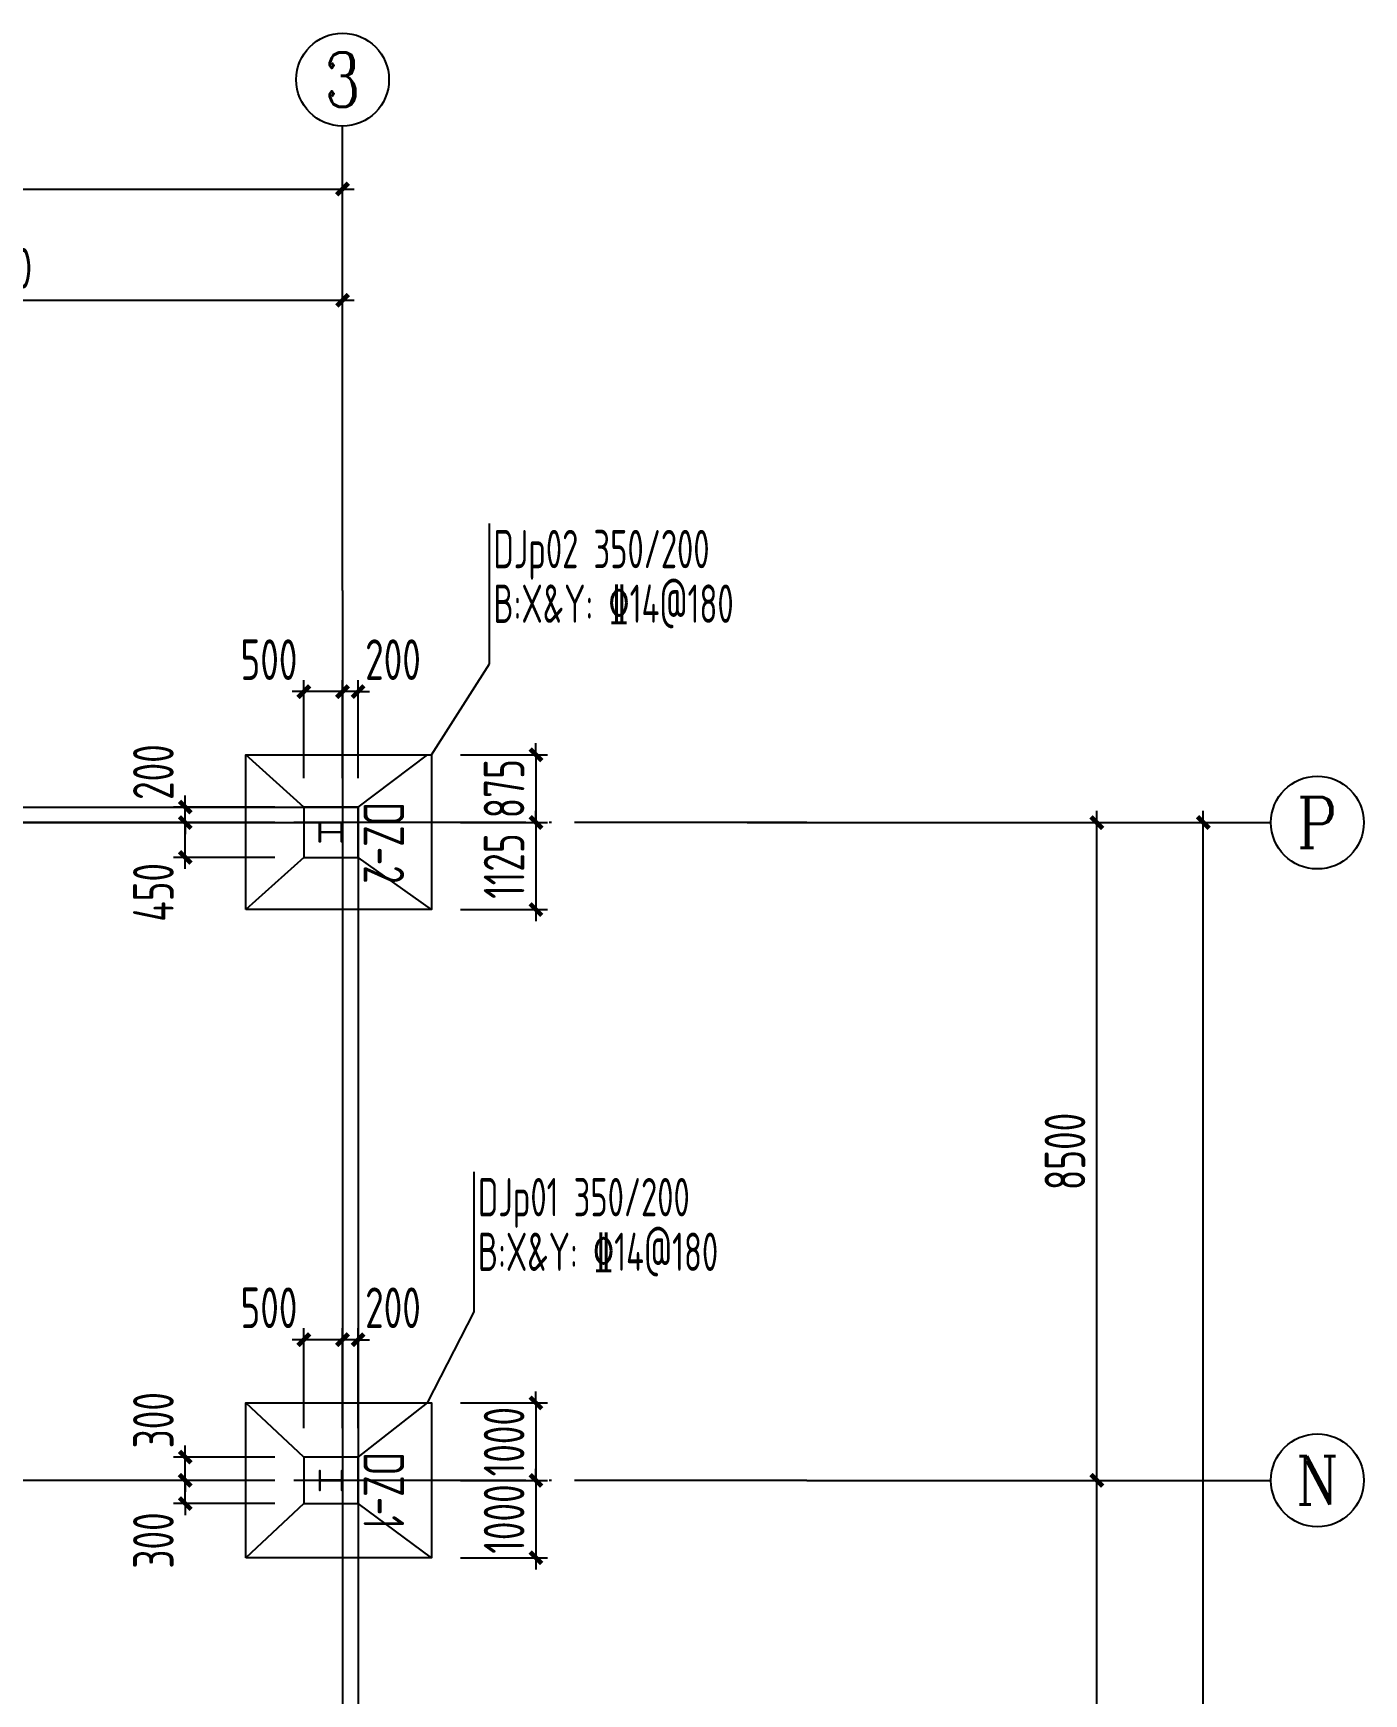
# Model space of a CAD drawing. Extents: x 753177 to 2169292, y -530934 to -273477.
# Drawn here: x 1012795 to 1029993, y -387134 to -365676 of the extents above; entities that cross this region are included whole.
import ezdxf
from ezdxf.enums import TextEntityAlignment as Align

# ---------------------------------------------------------------- set-up
doc = ezdxf.new("R2010")
doc.units = 0
doc.header["$LTSCALE"] = 1500
doc.header["$MEASUREMENT"] = 0
doc.linetypes.add('DOTE', pattern=[2.42, 2, -0.2, 0.02, -0.2])
doc.layers.get('Defpoints').update_dxf_attribs({"color": 252})
for name, color, linetype in [('AXIS', 3, 'Continuous'), ('AXIS_TEXT', 7, 'Continuous'), ('BASE', 7, 'Continuous'), ('BASE_DIM', 3, 'Continuous'), ('BASE_NUM', 7, 'Continuous'), ('DIM', 3, 'Continuous'), ('M_Prof', 2, 'Continuous'), ('TEXT', 7, 'Continuous'), ('梁__实线', 140, 'Continuous')]:
    doc.layers.add(name, color=color, linetype=linetype)
doc.styles.add('_TCH_AXIS', font='COMPLEX', dxfattribs={"bigfont": 'GBCBIG'})
doc.styles.add('COMPLEX', font='COMPLEX')
doc.styles.add('H360', font='Tssdeng.shx', dxfattribs={"width": 0.65, "height": 360, "bigfont": 'tssdchn.shx'})
doc.styles.add('TSSD_Dimension', font='Tssdeng.shx', dxfattribs={"width": 0.7, "bigfont": 'hztxt.shx'})
doc.styles.add('TSSD_Label', font='Tssdeng.shx', dxfattribs={"width": 0.7, "bigfont": 'hztxt.shx'})
doc.dimstyles.new('TSSD_150_150', dxfattribs={"dimtxt": 525, "dimasz": 150, "dimexe": 150, "dimexo": 375, "dimgap": 150, "dimtad": 1, "dimdec": 0, "dimzin": 0, "dimdsep": 46, "dimtxsty": 'TSSD_Dimension', "dimblk": 'ARCHTICK', "dimblk1": 'ARCHTICK', "dimblk2": 'ARCHTICK', "dimcen": 0, "dimdle": 150, "dimclrt": 7, "dimadec": 0, "dimazin": 0, "dimtfac": 1, "dimtdec": 0, "dimtix": 1, "dimtmove": 2, "dimatfit": 3, "dimfxl": 0, "dimtolj": 1, "dimtzin": 0, "dimarcsym": 0})

# ---------------------------------------------------------------- blocks, each defined once
blk = doc.blocks.new('_ArchTick')
at = {"color": 0, "linetype": 'ByBlock', "const_width": 0.4}
blk.add_lwpolyline([(-0.5, -0.5), (0.5, 0.5)], dxfattribs=at)
blk = doc.blocks.new('*D46')
at = {"layer": 'AXIS', "color": 0, "lineweight": -2, "transparency": 16777216}
for p, q in [((639125, 151720), (639125, 160520)), ((635750, 160370), (639275, 160370)), ((635750, 151870), (639275, 151870))]:
    blk.add_line(p, q, dxfattribs=at)
at = {"layer": 'Defpoints', "color": 0, "transparency": 16777216}
for p in [(635375, 160370), (639125, 160370), (635375, 151870)]:
    blk.add_point(p, dxfattribs=at)
at = {"layer": 'AXIS', "color": 0, "lineweight": -2, "transparency": 16777216, "xscale": 150, "yscale": 150, "zscale": 150}
for p, rotation in [((639125, 160370), 90), ((639125, 151870), 270)]:
    blk.add_blockref('_ArchTick', p, dxfattribs=dict(at, rotation=rotation))
at = {"layer": 'AXIS', "color": 7, "transparency": 16777216, "insert": (638713, 156120), "char_height": 525, "attachment_point": 5, "rotation": 90, "style": 'TSSD_Dimension'}
blk.add_mtext('\\A1;8500', dxfattribs=at)
blk = doc.blocks.new('*D47')
at = {"layer": 'AXIS', "color": 0, "lineweight": -2, "transparency": 16777216}
for p, q in [((639125, 160220), (639125, 169020)), ((635750, 168870), (639275, 168870)), ((635750, 160370), (639275, 160370))]:
    blk.add_line(p, q, dxfattribs=at)
at = {"layer": 'Defpoints', "color": 0, "transparency": 16777216}
for p in [(635375, 168870), (639125, 168870), (635375, 160370)]:
    blk.add_point(p, dxfattribs=at)
at = {"layer": 'AXIS', "color": 0, "lineweight": -2, "transparency": 16777216, "xscale": 150, "yscale": 150, "zscale": 150}
for p, rotation in [((639125, 168870), 90), ((639125, 160370), 270)]:
    blk.add_blockref('_ArchTick', p, dxfattribs=dict(at, rotation=rotation))
at = {"layer": 'AXIS', "color": 7, "transparency": 16777216, "insert": (638713, 164620), "char_height": 525, "attachment_point": 5, "rotation": 90, "style": 'TSSD_Dimension'}
blk.add_mtext('\\A1;8500', dxfattribs=at)
blk = doc.blocks.new('_AXISO')
blk.add_circle((0, 0), 0.5)
at = {"layer": 'AXIS_TEXT', "style": 'COMPLEX', "width": 1.041667}
blk.add_attdef('A', text='', height=0.56, dxfattribs=at).set_placement((-0.25, -0.28), (0.25, -0.28), align=Align.FIT)
blk = doc.blocks.new('*D67')
at = {"layer": 'Defpoints', "color": 0, "transparency": 16777216}
for p in [(629375, 177057), (593375, 174158), (629375, 174158)]:
    blk.add_point(p, dxfattribs=at)
at = {"layer": 'DIM', "color": 0, "lineweight": -2, "transparency": 16777216}
for p, q in [((593225, 177057), (629525, 177057)), ((593375, 174533), (593375, 177207)), ((629375, 174533), (629375, 177207))]:
    blk.add_line(p, q, dxfattribs=at)
at = {"layer": 'DIM', "color": 0, "lineweight": -2, "transparency": 16777216, "xscale": 150, "yscale": 150, "zscale": 150, "rotation": 180}
blk.add_blockref('_ArchTick', (593375, 177057), dxfattribs=at)
at = {"layer": 'DIM', "color": 0, "lineweight": -2, "transparency": 16777216, "xscale": 150, "yscale": 150, "zscale": 150}
blk.add_blockref('_ArchTick', (629375, 177057), dxfattribs=at)
at = {"layer": 'DIM', "color": 7, "transparency": 16777216, "insert": (611375, 177470), "char_height": 525, "attachment_point": 5, "style": 'TSSD_Dimension'}
blk.add_mtext('\\A1;36000', dxfattribs=at)
blk = doc.blocks.new('*D68')
at = {"layer": 'Defpoints', "color": 0, "transparency": 16777216}
for p in [(634228, 168870), (640501, 168870), (634228, 58370)]:
    blk.add_point(p, dxfattribs=at)
at = {"layer": 'DIM', "color": 0, "lineweight": -2, "transparency": 16777216}
for p, q in [((640501, 58220), (640501, 169020)), ((634603, 168870), (640651, 168870)), ((634603, 58370), (640651, 58370))]:
    blk.add_line(p, q, dxfattribs=at)
at = {"layer": 'DIM', "color": 0, "lineweight": -2, "transparency": 16777216, "xscale": 150, "yscale": 150, "zscale": 150}
for p, rotation in [((640501, 168870), 90), ((640501, 58370), 270)]:
    blk.add_blockref('_ArchTick', p, dxfattribs=dict(at, rotation=rotation))
at = {"layer": 'DIM', "color": 7, "transparency": 16777216, "insert": (640088, 113620), "char_height": 525, "attachment_point": 5, "rotation": 90, "style": 'TSSD_Dimension'}
blk.add_mtext('\\A1;110500', dxfattribs=at)
blk = doc.blocks.new('*D72')
at = {"layer": 'AXIS', "color": 0, "lineweight": -2, "transparency": 16777216}
for p, q in [((620375, 172245), (620375, 175770)), ((629375, 172245), (629375, 175770)), ((620225, 175620), (629525, 175620))]:
    blk.add_line(p, q, dxfattribs=at)
at = {"layer": 'Defpoints', "color": 0, "transparency": 16777216}
for p in [(629375, 175620), (620375, 171870), (629375, 171870)]:
    blk.add_point(p, dxfattribs=at)
at = {"layer": 'AXIS', "color": 0, "lineweight": -2, "transparency": 16777216, "xscale": 150, "yscale": 150, "zscale": 150, "rotation": 180}
blk.add_blockref('_ArchTick', (620375, 175620), dxfattribs=at)
at = {"layer": 'AXIS', "color": 0, "lineweight": -2, "transparency": 16777216, "xscale": 150, "yscale": 150, "zscale": 150}
blk.add_blockref('_ArchTick', (629375, 175620), dxfattribs=at)
at = {"layer": 'AXIS', "color": 7, "transparency": 16777216, "insert": (624875, 176033), "char_height": 525, "attachment_point": 5, "style": 'TSSD_Dimension'}
blk.add_mtext('\\A1;9000', dxfattribs=at)
blk = doc.blocks.new('A$C01EB0BB3')
at = {"layer": 'M_Prof'}
for points in [[(36000, 110500), (36000, 110250), (35988, 110250), (35988, 110371), (35712, 110371), (35712, 110250), (35700, 110250), (35700, 110500), (35712, 110500), (35712, 110379), (35988, 110379), (35988, 110500)], [(36000, 101875), (36000, 102125), (35988, 102125), (35988, 102004), (35712, 102004), (35712, 102125), (35700, 102125), (35700, 101875), (35712, 101875), (35712, 101996), (35988, 101996), (35988, 101875)]]:
    blk.add_lwpolyline(points, close=True, dxfattribs=at)
blk = doc.blocks.new('*D82')
at = {"layer": 'BASE_DIM', "color": 0, "lineweight": -2, "transparency": 16777216}
for p, q in [((1019293, -375001), (1019293, -374851)), ((1018318, -375001), (1019443, -375001)), ((1019293, -375001), (1019293, -375876)), ((1018318, -375876), (1019443, -375876)), ((1019293, -375876), (1019293, -376026))]:
    blk.add_line(p, q, dxfattribs=at)
at = {"layer": 'Defpoints', "color": 0, "transparency": 16777216}
for p in [(1017943, -375001), (1017943, -375876), (1019293, -375876)]:
    blk.add_point(p, dxfattribs=at)
at = {"layer": 'BASE_DIM', "color": 0, "lineweight": -2, "transparency": 16777216, "xscale": 150, "yscale": 150, "zscale": 150}
for p, rotation in [((1019293, -375001), 270), ((1019293, -375876), 90)]:
    blk.add_blockref('_ArchTick', p, dxfattribs=dict(at, rotation=rotation))
at = {"layer": 'BASE_DIM', "color": 7, "transparency": 16777216, "insert": (1018881, -375439), "char_height": 525, "attachment_point": 5, "rotation": 90, "style": 'TSSD_Dimension'}
blk.add_mtext('\\A1;875', dxfattribs=at)
blk = doc.blocks.new('*D83')
at = {"layer": 'BASE_DIM', "color": 0, "lineweight": -2, "transparency": 16777216}
for p, q in [((1019293, -375876), (1019293, -375726)), ((1018318, -375876), (1019443, -375876)), ((1019293, -375876), (1019293, -377001)), ((1018318, -377001), (1019443, -377001)), ((1019293, -377001), (1019293, -377151))]:
    blk.add_line(p, q, dxfattribs=at)
at = {"layer": 'Defpoints', "color": 0, "transparency": 16777216}
for p in [(1017943, -375876), (1017943, -377001), (1019293, -377001)]:
    blk.add_point(p, dxfattribs=at)
at = {"layer": 'BASE_DIM', "color": 0, "lineweight": -2, "transparency": 16777216, "xscale": 150, "yscale": 150, "zscale": 150}
for p, rotation in [((1019293, -375876), 270), ((1019293, -377001), 90)]:
    blk.add_blockref('_ArchTick', p, dxfattribs=dict(at, rotation=rotation))
at = {"layer": 'BASE_DIM', "color": 7, "transparency": 16777216, "insert": (1018881, -376439), "char_height": 525, "attachment_point": 5, "rotation": 90, "style": 'TSSD_Dimension'}
blk.add_mtext('\\A1;1125', dxfattribs=at)
blk = doc.blocks.new('*D84')
at = {"layer": 'Defpoints', "color": 0, "transparency": 16777216}
for p in [(1016793, -374184), (1016793, -375676), (1016993, -375676)]:
    blk.add_point(p, dxfattribs=at)
at = {"layer": 'DIM', "color": 0, "lineweight": -2, "transparency": 16777216}
for p, q in [((1016793, -374184), (1016643, -374184)), ((1016793, -375301), (1016793, -374034)), ((1016993, -374184), (1016793, -374184)), ((1016993, -375301), (1016993, -374034)), ((1016993, -374184), (1017143, -374184))]:
    blk.add_line(p, q, dxfattribs=at)
at = {"layer": 'DIM', "color": 0, "lineweight": -2, "transparency": 16777216, "xscale": 150, "yscale": 150, "zscale": 150}
blk.add_blockref('_ArchTick', (1016793, -374184), dxfattribs=at)
at = {"layer": 'DIM', "color": 0, "lineweight": -2, "transparency": 16777216, "xscale": 150, "yscale": 150, "zscale": 150, "rotation": 180}
blk.add_blockref('_ArchTick', (1016993, -374184), dxfattribs=at)
at = {"layer": 'DIM', "color": 7, "transparency": 16777216, "insert": (1017445, -373771), "char_height": 525, "attachment_point": 5, "style": 'TSSD_Dimension'}
blk.add_mtext('\\A1;200', dxfattribs=at)
blk = doc.blocks.new('*D85')
at = {"layer": 'Defpoints', "color": 0, "transparency": 16777216}
for p in [(1016293, -374184), (1016293, -375676), (1016793, -375676)]:
    blk.add_point(p, dxfattribs=at)
at = {"layer": 'DIM', "color": 0, "lineweight": -2, "transparency": 16777216}
for p, q in [((1016943, -374184), (1016143, -374184)), ((1016293, -375301), (1016293, -374034)), ((1016793, -375301), (1016793, -374034))]:
    blk.add_line(p, q, dxfattribs=at)
at = {"layer": 'DIM', "color": 0, "lineweight": -2, "transparency": 16777216, "xscale": 150, "yscale": 150, "zscale": 150, "rotation": 180}
blk.add_blockref('_ArchTick', (1016293, -374184), dxfattribs=at)
at = {"layer": 'DIM', "color": 0, "lineweight": -2, "transparency": 16777216, "xscale": 150, "yscale": 150, "zscale": 150}
blk.add_blockref('_ArchTick', (1016793, -374184), dxfattribs=at)
at = {"layer": 'DIM', "color": 7, "transparency": 16777216, "insert": (1015842, -373771), "char_height": 525, "attachment_point": 5, "style": 'TSSD_Dimension'}
blk.add_mtext('\\A1;500', dxfattribs=at)
blk = doc.blocks.new('*D86')
at = {"layer": 'Defpoints', "color": 0, "transparency": 16777216}
for p in [(1014760, -375876), (1016293, -375876), (1016293, -376326)]:
    blk.add_point(p, dxfattribs=at)
at = {"layer": 'DIM', "color": 0, "lineweight": -2, "transparency": 16777216}
for p, q in [((1014760, -376476), (1014760, -375726)), ((1015918, -375876), (1014610, -375876)), ((1015918, -376326), (1014610, -376326))]:
    blk.add_line(p, q, dxfattribs=at)
at = {"layer": 'DIM', "color": 0, "lineweight": -2, "transparency": 16777216, "xscale": 150, "yscale": 150, "zscale": 150}
for p, rotation in [((1014760, -375876), 90), ((1014760, -376326), 270)]:
    blk.add_blockref('_ArchTick', p, dxfattribs=dict(at, rotation=rotation))
at = {"layer": 'DIM', "color": 7, "transparency": 16777216, "insert": (1014348, -376778), "char_height": 525, "attachment_point": 5, "rotation": 90, "style": 'TSSD_Dimension'}
blk.add_mtext('\\A1;450', dxfattribs=at)
blk = doc.blocks.new('*D87')
at = {"layer": 'Defpoints', "color": 0, "transparency": 16777216}
for p in [(1014760, -375676), (1016293, -375676), (1016293, -375876)]:
    blk.add_point(p, dxfattribs=at)
at = {"layer": 'DIM', "color": 0, "lineweight": -2, "transparency": 16777216}
for p, q in [((1015918, -375676), (1014610, -375676)), ((1014760, -375676), (1014760, -375526)), ((1014760, -375876), (1014760, -375676)), ((1015918, -375876), (1014610, -375876)), ((1014760, -375876), (1014760, -376026))]:
    blk.add_line(p, q, dxfattribs=at)
at = {"layer": 'DIM', "color": 0, "lineweight": -2, "transparency": 16777216, "xscale": 150, "yscale": 150, "zscale": 150}
for p, rotation in [((1014760, -375676), 270), ((1014760, -375876), 90)]:
    blk.add_blockref('_ArchTick', p, dxfattribs=dict(at, rotation=rotation))
at = {"layer": 'DIM', "color": 7, "transparency": 16777216, "insert": (1014348, -375224), "char_height": 525, "attachment_point": 5, "rotation": 90, "style": 'TSSD_Dimension'}
blk.add_mtext('\\A1;200', dxfattribs=at)
blk = doc.blocks.new('*D116')
at = {"layer": 'BASE_DIM', "color": 0, "lineweight": -2, "transparency": 16777216}
for p, q in [((1019293, -383376), (1019293, -383226)), ((1018318, -383376), (1019443, -383376)), ((1019293, -383376), (1019293, -384376)), ((1018318, -384376), (1019443, -384376)), ((1019293, -384376), (1019293, -384526))]:
    blk.add_line(p, q, dxfattribs=at)
at = {"layer": 'Defpoints', "color": 0, "transparency": 16777216}
for p in [(1017943, -383376), (1017943, -384376), (1019293, -384376)]:
    blk.add_point(p, dxfattribs=at)
at = {"layer": 'BASE_DIM', "color": 0, "lineweight": -2, "transparency": 16777216, "xscale": 150, "yscale": 150, "zscale": 150}
for p, rotation in [((1019293, -383376), 270), ((1019293, -384376), 90)]:
    blk.add_blockref('_ArchTick', p, dxfattribs=dict(at, rotation=rotation))
at = {"layer": 'BASE_DIM', "color": 7, "transparency": 16777216, "insert": (1018881, -383876), "char_height": 525, "attachment_point": 5, "rotation": 90, "style": 'TSSD_Dimension'}
blk.add_mtext('\\A1;1000', dxfattribs=at)
blk = doc.blocks.new('*D117')
at = {"layer": 'BASE_DIM', "color": 0, "lineweight": -2, "transparency": 16777216}
for p, q in [((1019293, -384376), (1019293, -384226)), ((1018318, -384376), (1019443, -384376)), ((1019293, -384376), (1019293, -385376)), ((1018318, -385376), (1019443, -385376)), ((1019293, -385376), (1019293, -385526))]:
    blk.add_line(p, q, dxfattribs=at)
at = {"layer": 'Defpoints', "color": 0, "transparency": 16777216}
for p in [(1017943, -384376), (1017943, -385376), (1019293, -385376)]:
    blk.add_point(p, dxfattribs=at)
at = {"layer": 'BASE_DIM', "color": 0, "lineweight": -2, "transparency": 16777216, "xscale": 150, "yscale": 150, "zscale": 150}
for p, rotation in [((1019293, -384376), 270), ((1019293, -385376), 90)]:
    blk.add_blockref('_ArchTick', p, dxfattribs=dict(at, rotation=rotation))
at = {"layer": 'BASE_DIM', "color": 7, "transparency": 16777216, "insert": (1018881, -384876), "char_height": 525, "attachment_point": 5, "rotation": 90, "style": 'TSSD_Dimension'}
blk.add_mtext('\\A1;1000', dxfattribs=at)
blk = doc.blocks.new('*D118')
at = {"layer": 'Defpoints', "color": 0, "transparency": 16777216}
for p in [(1016793, -382559), (1016793, -384076), (1016993, -384076)]:
    blk.add_point(p, dxfattribs=at)
at = {"layer": 'DIM', "color": 0, "lineweight": -2, "transparency": 16777216}
for p, q in [((1016793, -382559), (1016643, -382559)), ((1016793, -383701), (1016793, -382409)), ((1016993, -382559), (1016793, -382559)), ((1016993, -383701), (1016993, -382409)), ((1016993, -382559), (1017143, -382559))]:
    blk.add_line(p, q, dxfattribs=at)
at = {"layer": 'DIM', "color": 0, "lineweight": -2, "transparency": 16777216, "xscale": 150, "yscale": 150, "zscale": 150}
blk.add_blockref('_ArchTick', (1016793, -382559), dxfattribs=at)
at = {"layer": 'DIM', "color": 0, "lineweight": -2, "transparency": 16777216, "xscale": 150, "yscale": 150, "zscale": 150, "rotation": 180}
blk.add_blockref('_ArchTick', (1016993, -382559), dxfattribs=at)
at = {"layer": 'DIM', "color": 7, "transparency": 16777216, "insert": (1017445, -382146), "char_height": 525, "attachment_point": 5, "style": 'TSSD_Dimension'}
blk.add_mtext('\\A1;200', dxfattribs=at)
blk = doc.blocks.new('*D119')
at = {"layer": 'Defpoints', "color": 0, "transparency": 16777216}
for p in [(1016293, -382559), (1016293, -384076), (1016793, -384076)]:
    blk.add_point(p, dxfattribs=at)
at = {"layer": 'DIM', "color": 0, "lineweight": -2, "transparency": 16777216}
for p, q in [((1016943, -382559), (1016143, -382559)), ((1016293, -383701), (1016293, -382409)), ((1016793, -383701), (1016793, -382409))]:
    blk.add_line(p, q, dxfattribs=at)
at = {"layer": 'DIM', "color": 0, "lineweight": -2, "transparency": 16777216, "xscale": 150, "yscale": 150, "zscale": 150, "rotation": 180}
blk.add_blockref('_ArchTick', (1016293, -382559), dxfattribs=at)
at = {"layer": 'DIM', "color": 0, "lineweight": -2, "transparency": 16777216, "xscale": 150, "yscale": 150, "zscale": 150}
blk.add_blockref('_ArchTick', (1016793, -382559), dxfattribs=at)
at = {"layer": 'DIM', "color": 7, "transparency": 16777216, "insert": (1015842, -382146), "char_height": 525, "attachment_point": 5, "style": 'TSSD_Dimension'}
blk.add_mtext('\\A1;500', dxfattribs=at)
blk = doc.blocks.new('*D120')
at = {"layer": 'Defpoints', "color": 0, "transparency": 16777216}
for p in [(1014760, -384376), (1016293, -384376), (1016293, -384676)]:
    blk.add_point(p, dxfattribs=at)
at = {"layer": 'DIM', "color": 0, "lineweight": -2, "transparency": 16777216}
for p, q in [((1014760, -384376), (1014760, -384226)), ((1015918, -384376), (1014610, -384376)), ((1014760, -384676), (1014760, -384376)), ((1015918, -384676), (1014610, -384676)), ((1014760, -384676), (1014760, -384826))]:
    blk.add_line(p, q, dxfattribs=at)
at = {"layer": 'DIM', "color": 0, "lineweight": -2, "transparency": 16777216, "xscale": 150, "yscale": 150, "zscale": 150}
for p, rotation in [((1014760, -384376), 270), ((1014760, -384676), 90)]:
    blk.add_blockref('_ArchTick', p, dxfattribs=dict(at, rotation=rotation))
at = {"layer": 'DIM', "color": 7, "transparency": 16777216, "insert": (1014348, -385153), "char_height": 525, "attachment_point": 5, "rotation": 90, "style": 'TSSD_Dimension'}
blk.add_mtext('\\A1;300', dxfattribs=at)
blk = doc.blocks.new('*D121')
at = {"layer": 'Defpoints', "color": 0, "transparency": 16777216}
for p in [(1014760, -384076), (1016293, -384076), (1016293, -384376)]:
    blk.add_point(p, dxfattribs=at)
at = {"layer": 'DIM', "color": 0, "lineweight": -2, "transparency": 16777216}
for p, q in [((1015918, -384076), (1014610, -384076)), ((1014760, -384076), (1014760, -383926)), ((1014760, -384376), (1014760, -384076)), ((1015918, -384376), (1014610, -384376)), ((1014760, -384376), (1014760, -384526))]:
    blk.add_line(p, q, dxfattribs=at)
at = {"layer": 'DIM', "color": 0, "lineweight": -2, "transparency": 16777216, "xscale": 150, "yscale": 150, "zscale": 150}
for p, rotation in [((1014760, -384076), 270), ((1014760, -384376), 90)]:
    blk.add_blockref('_ArchTick', p, dxfattribs=dict(at, rotation=rotation))
at = {"layer": 'DIM', "color": 7, "transparency": 16777216, "insert": (1014348, -383599), "char_height": 525, "attachment_point": 5, "rotation": 90, "style": 'TSSD_Dimension'}
blk.add_mtext('\\A1;300', dxfattribs=at)
blk = doc.blocks.new('A$C72AE6952')
at = {"layer": 'AXIS'}
for p, q in [((36000, 113500), (36000, 119500)), ((42000, 110500), (48000, 110500)), ((42000, 102000), (48000, 102000))]:
    blk.add_line(p, q, dxfattribs=at)
at = {"layer": 'AXIS', "color": 252, "linetype": 'DOTE'}
for p, q in [((36000, 113500), (36000, -3000)), ((42000, 110500), (-6000, 110500)), ((42000, 102000), (-6000, 102000))]:
    blk.add_line(p, q, dxfattribs=at)
at = {"layer": 'AXIS'}
ref = blk.add_blockref('_AXISO', (36000, 120100), dxfattribs=dict(at, xscale=1200, yscale=1200, zscale=1200))
ref.add_attrib('A', '3', dxfattribs={"layer": 'AXIS_TEXT', "height": 698.9, "style": '_TCH_AXIS'}).set_placement((35767, 119750.5), (36233, 119750.5), align=Align.FIT)
ref = blk.add_blockref('_AXISO', (48600, 110500), dxfattribs=dict(at, xscale=1200, yscale=1200, zscale=1200))
ref.add_attrib('A', 'P', dxfattribs={"layer": 'AXIS_TEXT', "height": 652.9, "style": '_TCH_AXIS'}).set_placement((48335.7, 110173.6), (48864.3, 110173.6), align=Align.FIT)
ref = blk.add_blockref('_AXISO', (48600, 102000), dxfattribs=dict(at, xscale=1200, yscale=1200, zscale=1200))
ref.add_attrib('A', 'N', dxfattribs={"layer": 'AXIS_TEXT', "height": 622.9, "style": '_TCH_AXIS'}).set_placement((48318.2, 101688.6), (48881.8, 101688.6), align=Align.FIT)
for p1, p2, distance, picture, middle in [((27000, 113500), (36000, 113500), 3750, '*D72', (31500, 117662.5)), ((42000, 102000), (42000, 110500), -3750, '*D47', (45337.5, 106250)), ((42000, 93500), (42000, 102000), -3750, '*D46', (45337.5, 97750))]:
    dim = blk.add_aligned_dim(p1=p1, p2=p2, distance=distance, dimstyle='TSSD_150_150', dxfattribs=at)
    dim.commit()
    dim.dimension.update_dxf_attribs({"geometry": picture, "text_midpoint": middle, "insert": (-593375.3, -58370.2)})
at = {"layer": 'DIM'}
dim = blk.add_linear_dim(base=(36000, 118687.1), p1=(0, 115787.5), p2=(36000, 115787.5), dimstyle='TSSD_150_150', dxfattribs=at)
dim.commit()
dim.dimension.update_dxf_attribs({"geometry": '*D67', "text_midpoint": (18000, 119099.6), "insert": (-593375.3, -58370.2)})
dim = blk.add_linear_dim(base=(47125.3, 110500), p1=(40852.4, 0), p2=(40852.4, 110500), angle=90, dimstyle='TSSD_150_150', dxfattribs=at)
dim.commit()
dim.dimension.update_dxf_attribs({"geometry": '*D68', "text_midpoint": (46712.8, 55250), "insert": (-593375.3, -58370.2)})

msp = doc.modelspace()

# ---------------------------------------------------------------- linework, layer by layer
at = {"linetype": 'ByBlock'}
for p, q in [((1018693.1, -373825.6), (1018693.1, -372012.6)), ((1017943.2, -375001.1), (1018693.1, -373825.6)), ((1018493.1, -382200.6), (1018493.1, -380387.6)), ((1017893.2, -383376.1), (1018493.1, -382200.6))]:
    msp.add_line(p, q, dxfattribs=at)
at = {"layer": 'BASE'}
for p, q in [((1016293.2, -375676.1), (1015543.2, -375001.1)), ((1016993.2, -375676.1), (1017893.2, -375001.1)), ((1016293.2, -376326.1), (1015543.2, -377001.1)), ((1017943.2, -377001.1), (1016993.2, -376326.1)), ((1016293.2, -384076.1), (1015543.2, -383376.1)), ((1016993.2, -384076.1), (1017893.2, -383376.1)), ((1016293.2, -384676.1), (1015543.2, -385376.1)), ((1017943.2, -385376.1), (1016993.2, -384676.1))]:
    msp.add_line(p, q, dxfattribs=at)
for points in [[(1015543.2, -377001.1), (1015543.2, -375001.1), (1017943.2, -375001.1), (1017943.2, -377001.1)], [(1016293.2, -375676.1), (1016293.2, -376326.1), (1016993.2, -376326.1), (1016993.2, -375676.1)], [(1015543.2, -385376.1), (1015543.2, -383376.1), (1017943.2, -383376.1), (1017943.2, -385376.1)], [(1016293.2, -384076.1), (1016293.2, -384676.1), (1016993.2, -384676.1), (1016993.2, -384076.1)]]:
    msp.add_lwpolyline(points, close=True, dxfattribs=at)
at = {"layer": 'DIM', "color": 0, "ltscale": 100}
for p, q in [((1018693.1, -373825.6), (1018693.1, -372012.6)), ((1018493.1, -382200.6), (1018493.1, -380387.6))]:
    msp.add_line(p, q, dxfattribs=at)
at = {"layer": '梁__实线'}
for points in [[(980593.2, -375676.1), (1016993.2, -375676.1), (1016993.2, -486576.1), (980593.2, -486576.1)], [(980793.2, -375876.1), (1016793.2, -375876.1), (1016793.2, -486376.1), (980793.2, -486376.1)]]:
    msp.add_lwpolyline(points, close=True, dxfattribs=at)

# ---------------------------------------------------------------- block references
for name in ['A$C72AE6952', 'A$C01EB0BB3']:
    msp.add_blockref(name, (980793.2, -486376.1))

# ---------------------------------------------------------------- texts
at = {"layer": 'BASE_NUM', "style": 'TSSD_Label', "width": 0.7}
for s, p in [('DZ-2', (1017064.3, -375610.4)), ('DZ-1', (1017064.3, -384010.4))]:
    msp.add_text(s, height=525, rotation=270, dxfattribs=at).set_placement(p)
at = {"layer": 'TEXT', "style": 'H360', "width": 0.65}
for s, p in [('DJp02 350/200', (1018742.8, -372589.1)), ('B:X&Y: %%13214@180', (1018742.8, -373295.3)), ('DJp01 350/200', (1018542.8, -380964.1)), ('B:X&Y: %%13214@180', (1018542.8, -381670.3))]:
    msp.add_text(s, height=495, dxfattribs=at).set_placement(p)

# ---------------------------------------------------------------- dimensions: what is measured, and where the dimension line sits
at = {"layer": 'BASE_DIM'}
for p1, p2, picture, middle in [((1017943.2, -375001.1), (1017943.2, -375876.1), '*D82', (1018880.7, -375438.6)), ((1017943.2, -375876.1), (1017943.2, -377001.1), '*D83', (1018880.7, -376438.6)), ((1017943.2, -383376.1), (1017943.2, -384376.1), '*D116', (1018880.7, -383876.1)), ((1017943.2, -384376.1), (1017943.2, -385376.1), '*D117', (1018880.7, -384876.1))]:
    dim = msp.add_aligned_dim(p1=p1, p2=p2, distance=1350, dimstyle='TSSD_150_150', dxfattribs=at)
    dim.commit()
    dim.dimension.update_dxf_attribs({"geometry": picture, "text_midpoint": middle})
at = {"layer": 'DIM'}
for base, p1, p2, angle, picture, middle in [((1016293.2, -374183.9), (1016793.2, -375676.1), (1016293.2, -375676.1), 180, '*D85', (1015841.6, -373771.4)), ((1016793.2, -374183.9), (1016993.2, -375676.1), (1016793.2, -375676.1), 180, '*D84', (1017444.8, -373771.4)), ((1014760.1, -375676.1), (1016293.2, -375876.1), (1016293.2, -375676.1), 90, '*D87', (1014347.6, -375224.4)), ((1014760.1, -375876.1), (1016293.2, -376326.1), (1016293.2, -375876.1), 90, '*D86', (1014347.6, -376777.7)), ((1016293.2, -382558.9), (1016793.2, -384076.1), (1016293.2, -384076.1), 180, '*D119', (1015841.6, -382146.4)), ((1016793.2, -382558.9), (1016993.2, -384076.1), (1016793.2, -384076.1), 180, '*D118', (1017444.8, -382146.4)), ((1014760.1, -384076.1), (1016293.2, -384376.1), (1016293.2, -384076.1), 90, '*D121', (1014347.6, -383599.4)), ((1014760.1, -384376.1), (1016293.2, -384676.1), (1016293.2, -384376.1), 90, '*D120', (1014347.6, -385152.7))]:
    dim = msp.add_linear_dim(base=base, p1=p1, p2=p2, angle=angle, dimstyle='TSSD_150_150', dxfattribs=at)
    dim.commit()
    dim.dimension.update_dxf_attribs({"geometry": picture, "text_midpoint": middle, "dimtype": 160})

doc.saveas('drawing.dxf')
